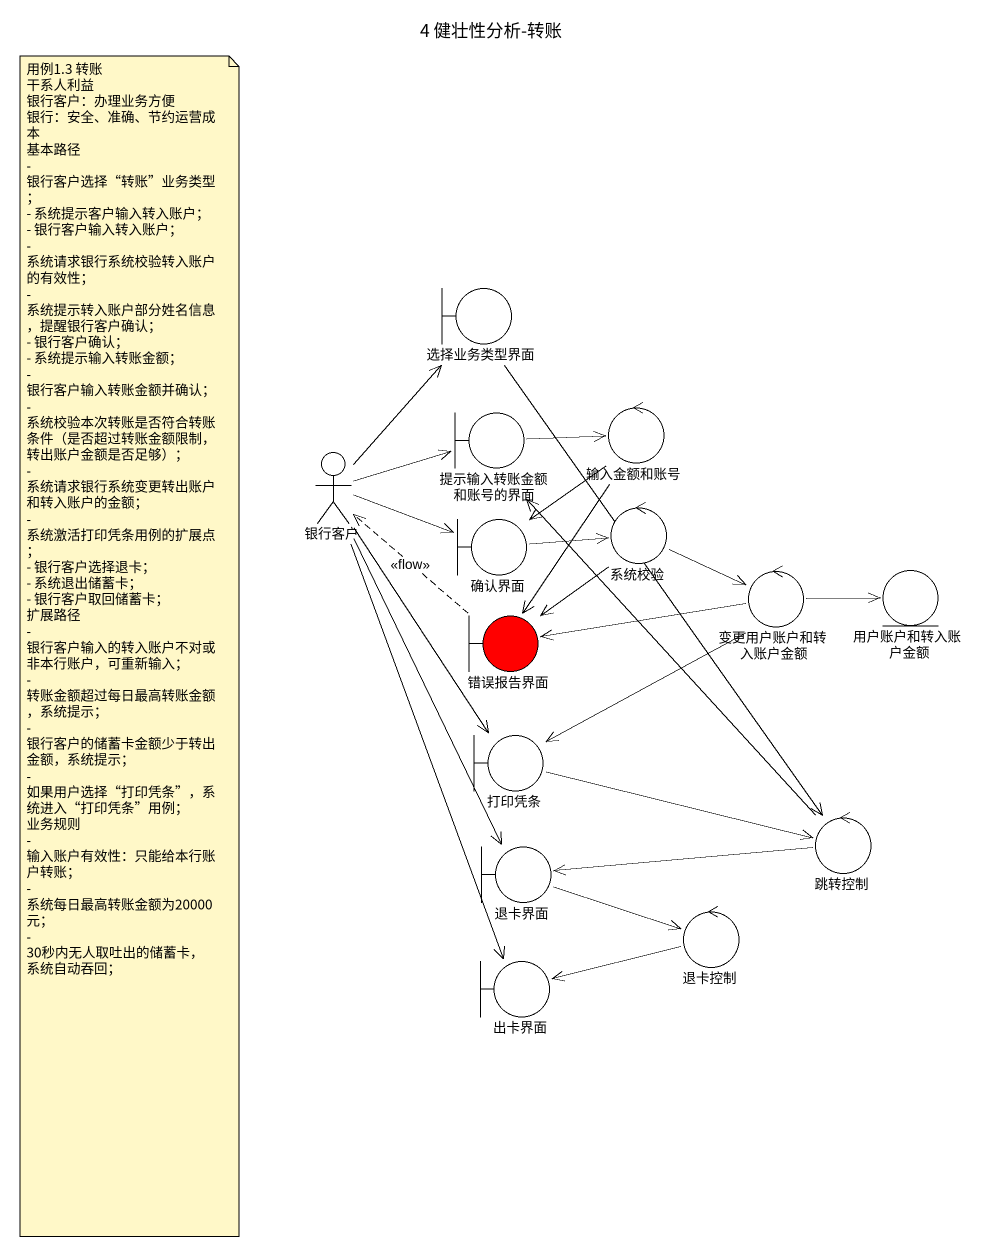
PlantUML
@startuml
title 4 健壮性分析-转账
boundary 选择业务类型界面
actor 银行客户
boundary 提示输入转账金额和账号的界面
control 输入金额和账号
boundary 确认界面
control 系统校验
control 变更用户账户和转入账户金额
entity 用户账户和转入账户金额
boundary 错误报告界面 #FF0000
boundary 打印凭条
boundary 退卡界面
control 跳转控制
control 退卡控制
boundary 出卡界面
选择业务类型界面 --> 跳转控制
银行客户 -up-> 选择业务类型界面
银行客户 -right-> 提示输入转账金额和账号的界面
银行客户 -right-> 确认界面
银行客户 --> 打印凭条
银行客户 --> 退卡界面
银行客户 --> 出卡界面
提示输入转账金额和账号的界面 -right-> 输入金额和账号
输入金额和账号 --> 确认界面
输入金额和账号 --> 错误报告界面
确认界面 -right-> 系统校验
系统校验 -right-> 变更用户账户和转入账户金额
系统校验 --> 错误报告界面
变更用户账户和转入账户金额 -right-> 用户账户和转入账户金额
变更用户账户和转入账户金额 -left-> 错误报告界面
变更用户账户和转入账户金额 --> 打印凭条
错误报告界面 .up.> 银行客户 : <<flow>>
打印凭条 -right-> 跳转控制
退卡界面 -right-> 退卡控制
跳转控制 -up-> 提示输入转账金额和账号的界面
跳转控制 -left-> 退卡界面
退卡控制 -left-> 出卡界面
note as N1
  用例1.3 转账
  干系人利益
  银行客户：办理业务方便
  银行：安全、准确、节约运营成本
  基本路径
  - 银行客户选择“转账”业务类型；
  - 系统提示客户输入转入账户；
  - 银行客户输入转入账户；
  - 系统请求银行系统校验转入账户的有效性；
  - 系统提示转入账户部分姓名信息，提醒银行客户确认；
  - 银行客户确认；
  - 系统提示输入转账金额；
  - 银行客户输入转账金额并确认；
  - 系统校验本次转账是否符合转账条件（是否超过转账金额限制，转出账户金额是否足够）；
  - 系统请求银行系统变更转出账户和转入账户的金额；
  - 系统激活打印凭条用例的扩展点；
  - 银行客户选择退卡；
  - 系统退出储蓄卡；
  - 银行客户取回储蓄卡；
  扩展路径
  - 银行客户输入的转入账户不对或非本行账户，可重新输入；
  - 转账金额超过每日最高转账金额，系统提示；
  - 银行客户的储蓄卡金额少于转出金额，系统提示；
  - 如果用户选择“打印凭条”，系统进入“打印凭条”用例；
  业务规则
  - 输入账户有效性：只能给本行账户转账；
  - 系统每日最高转账金额为20000元；
  - 30秒内无人取吐出的储蓄卡，系统自动吞回；
end note
@enduml
